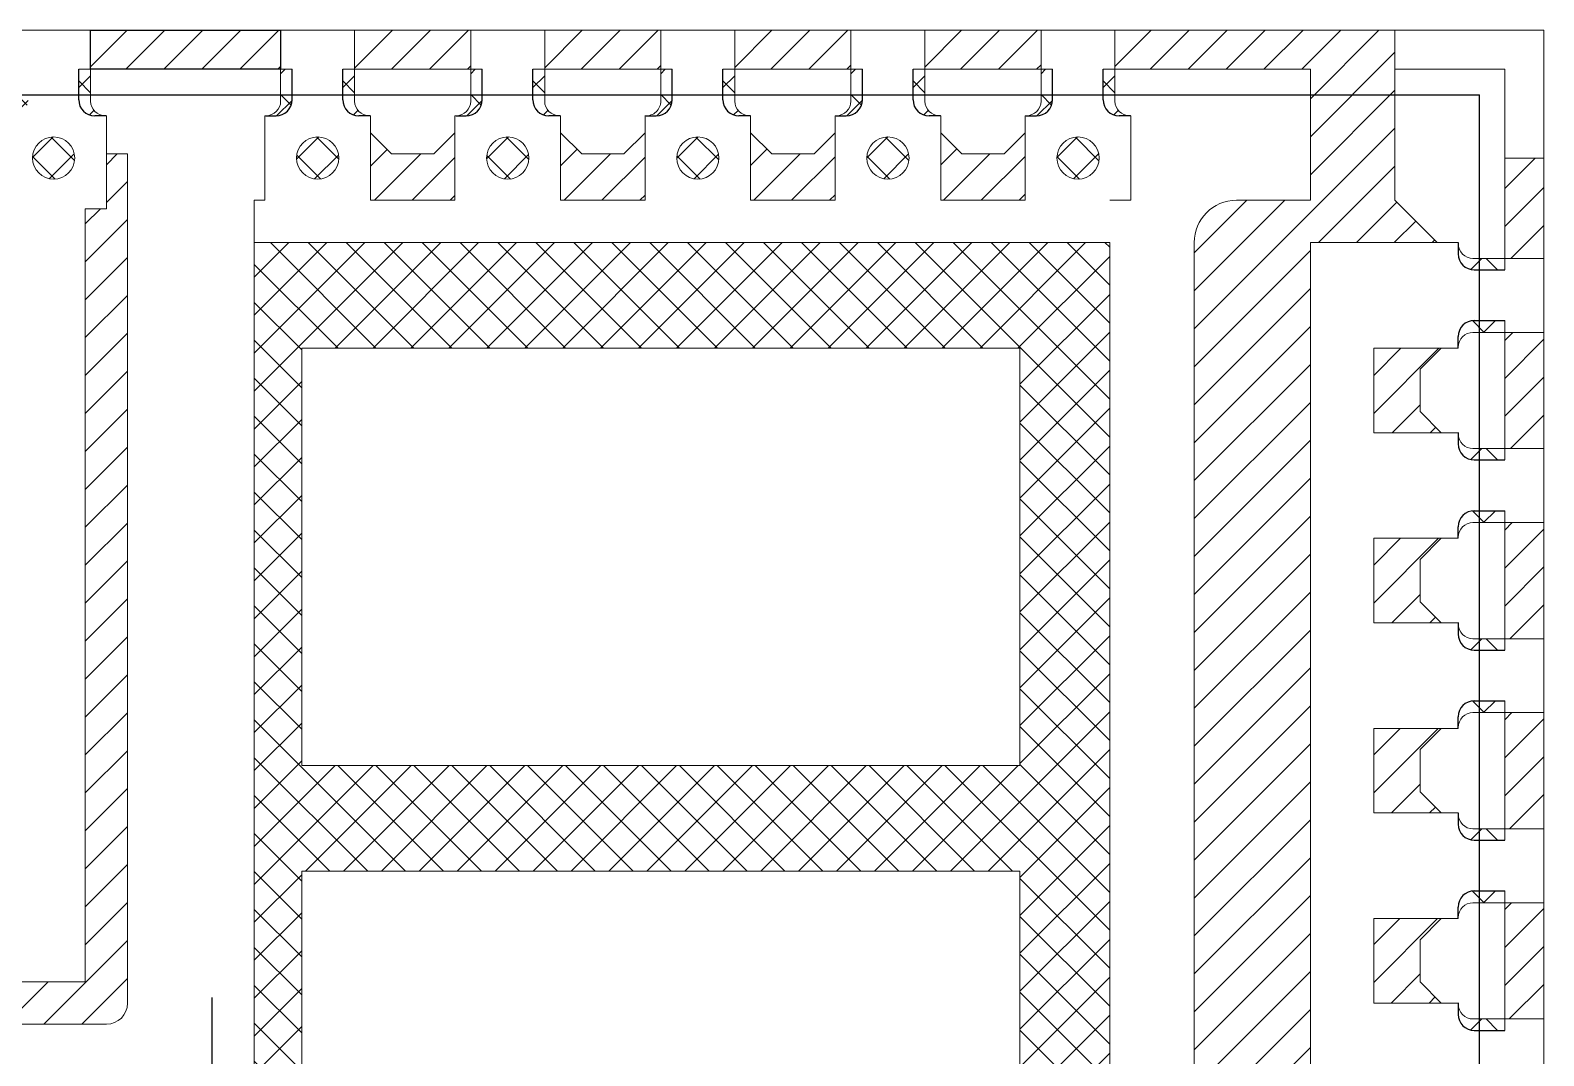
# Model space of a CAD drawing. Extents: x -4.2 to 13.4, y -4.2 to 26.3.
# Drawn here: x 11.567 to 13.359, y 15.366 to 16.58 of the extents above; entities that cross this region are included whole.
import ezdxf

# ---------------------------------------------------------------- set-up
doc = ezdxf.new("R2010")
doc.units = 0
doc.linetypes.add('CENTER', pattern=[50.8, 31.75, -6.35, 6.35, -6.35])
doc.linetypes.add('SLD-Solid', pattern=[0])
doc.layers.add('AM_4', color=3, linetype='Continuous', lineweight=25)
doc.layers.add('LDF', color=7, linetype='SLD-Solid')
doc.layers.add('LF-LINE', color=1, linetype='Continuous')
pattern_1 = [(45, (-7.489858, -1.777753), (-0.02245064, 0.02245064), []), (135, (-7.489858, -1.777753), (-0.02245064, -0.02245064), [])]

# ---------------------------------------------------------------- blocks, each defined once
blk = doc.blocks.new('A$C4FDA2A6F')
h = blk.add_hatch()
h.set_pattern_fill('ANSI31', color=256, scale=0.01)
h.set_pattern_definition([(45, (-2.857637, 0.01955), (-0.02245064, 0.02245064), [])])
h.paths.add_polyline_path([(-2.8455, 0.0685), (-2.8918, 0.0685), (-2.8918, -0.0353), (-2.8455, -0.0353)])
h.paths.add_polyline_path([(-2.8455, -0.1228), (-2.8918, -0.1228), (-2.8918, -0.2603), (-2.8455, -0.2603)])
h.paths.add_polyline_path([(-2.8455, -0.3478), (-2.8918, -0.3478), (-2.8918, -0.4853), (-2.8455, -0.4853)])
h.paths.add_polyline_path([(-2.8455, -0.5728), (-2.8918, -0.5728), (-2.8918, -0.7103), (-2.8455, -0.7103)])
h.paths.add_polyline_path([(-2.8455, -0.7978), (-2.8918, -0.7978), (-2.8918, -0.9353), (-2.8455, -0.9353)])
h.paths.add_polyline_path([(-2.8455, -1.0228), (-2.8918, -1.0228), (-2.8918, -1.1603), (-2.8455, -1.1603)])
h.paths.add_polyline_path([(-2.8455, -1.2478), (-2.8918, -1.2478), (-2.8918, -1.3853), (-2.8455, -1.3853)])
h.paths.add_polyline_path([(-2.8455, -1.4728), (-2.8918, -1.4728), (-2.8918, -1.6103), (-2.8455, -1.6103)])
h.paths.add_polyline_path([(-2.8455, -1.6978), (-2.8918, -1.6978), (-2.8918, -1.8353), (-2.8455, -1.8353)])
h.paths.add_polyline_path([(-2.8455, -1.9228), (-2.8918, -1.9228), (-2.8918, -2.0603), (-2.8455, -2.0603)])
h.paths.add_polyline_path([(-2.8455, -2.1478), (-2.8918, -2.1478), (-2.8918, -2.2815), (-2.8455, -2.2815)])
h.paths.add_polyline_path([(-2.4468, 0.2197), (-2.7405, 0.2197), (-2.7405, 0.1735), (-2.4468, 0.1735)])
h.paths.add_polyline_path([(-2.2218, 0.2197), (-2.3593, 0.2197), (-2.3593, 0.1735), (-2.2218, 0.1735)])
h.paths.add_polyline_path([(-1.9968, 0.2197), (-2.1343, 0.2197), (-2.1343, 0.1735), (-1.9968, 0.1735)])
h.paths.add_polyline_path([(-1.7718, 0.2197), (-1.9093, 0.2197), (-1.9093, 0.1735), (-1.7718, 0.1735)])
h.paths.add_polyline_path([(-1.5468, 0.2197), (-1.6843, 0.2197), (-1.6843, 0.1735), (-1.5468, 0.1735)])
h.paths.add_polyline_path([(-1.2343, 0.2197), (-1.4593, 0.2197), (-1.4593, 0.1735), (-1.2343, 0.1735)])
h.paths.add_polyline_path([(-1.0093, 0.2197), (-1.1468, 0.2197), (-1.1468, 0.1735), (-1.0093, 0.1735)])
h.paths.add_polyline_path([(-0.7843, 0.2197), (-0.9218, 0.2197), (-0.9218, 0.1735), (-0.7843, 0.1735)])
h.paths.add_polyline_path([(-0.5593, 0.2197), (-0.6968, 0.2197), (-0.6968, 0.1735), (-0.5593, 0.1735)])
h.paths.add_polyline_path([(-0.3343, 0.2197), (-0.4718, 0.2197), (-0.4718, 0.1735), (-0.3343, 0.1735)])
h.paths.add_polyline_path([(0.0845, 0.2197), (-0.2468, 0.2197), (-0.2468, 0.1735), (-0.0155, 0.1735), (-0.0155, 0.1435), (0.0845, 0.1435)])
h.paths.add_polyline_path([(-0.353, 0.0985), (-0.378, 0.0735), (-0.428, 0.0735), (-0.453, 0.0985), (-0.453, 0.0185), (-0.353, 0.0185)])
h.paths.add_polyline_path([(-0.578, 0.0985), (-0.603, 0.0735), (-0.653, 0.0735), (-0.678, 0.0985), (-0.678, 0.0185), (-0.578, 0.0185)])
h.paths.add_polyline_path([(-0.803, 0.0985), (-0.828, 0.0735), (-0.878, 0.0735), (-0.903, 0.0985), (-0.903, 0.0185), (-0.803, 0.0185)])
h.paths.add_polyline_path([(-1.028, 0.0985), (-1.053, 0.0735), (-1.103, 0.0735), (-1.128, 0.0985), (-1.128, 0.0185), (-1.028, 0.0185)])
h.paths.add_polyline_path([(-1.5655, 0.0985), (-1.5905, 0.0735), (-1.6405, 0.0735), (-1.6655, 0.0985), (-1.6655, 0.0185), (-1.5655, 0.0185)])
h.paths.add_polyline_path([(-1.7905, 0.0985), (-1.8155, 0.0735), (-1.8655, 0.0735), (-1.8905, 0.0985), (-1.8905, 0.0185), (-1.7905, 0.0185)])
h.paths.add_polyline_path([(-2.0155, 0.0985), (-2.0405, 0.0735), (-2.0905, 0.0735), (-2.1155, 0.0985), (-2.1155, 0.0185), (-2.0155, 0.0185)])
h.paths.add_polyline_path([(-2.2405, 0.0985), (-2.2655, 0.0735), (-2.3155, 0.0735), (-2.3405, 0.0985), (-2.3405, 0.0185), (-2.2405, 0.0185)])
edge = h.paths.add_edge_path()
edge.add_line((-1.4155, 0.0735), (-1.4405, 0.0735))
edge.add_line((-1.4405, 0.0735), (-1.4405, 0.0085))
edge.add_line((-1.4405, 0.0085), (-1.4655, 0.0085))
edge.add_line((-1.4655, 0.0085), (-1.4655, -0.9065))
edge.add_line((-1.4655, -0.9065), (-2.2655, -0.9065))
edge.add_line((-2.2655, -0.9065), (-2.2655, -0.919))
edge.add_arc((-2.228, -0.919), 0.0375, 180, 270)
edge.add_line((-2.228, -0.9565), (-1.4405, -0.9565))
edge.add_arc((-1.4405, -0.9315), 0.025, 270, 360)
edge.add_line((-1.4155, -0.9315), (-1.4155, 0.0735))
edge = h.paths.add_edge_path()
edge.add_line((-2.6155, -0.6665), (-2.7405, -0.6665))
edge.add_line((-2.7405, -0.6665), (-2.7655, -0.6915))
edge.add_line((-2.7655, -0.6915), (-2.6405, -0.6915))
edge.add_arc((-2.6405, -0.7165), 0.025, 0, 90, ccw=False)
edge.add_line((-2.6155, -0.7165), (-2.6155, -0.6665))
edge = h.paths.add_edge_path()
edge.add_line((-2.6155, -0.8915), (-2.7405, -0.8915))
edge.add_line((-2.7405, -0.8915), (-2.7655, -0.9165))
edge.add_line((-2.7655, -0.9165), (-2.6405, -0.9165))
edge.add_arc((-2.6405, -0.9415), 0.025, 0, 90, ccw=False)
edge.add_line((-2.6155, -0.9415), (-2.6155, -0.8915))
edge = h.paths.add_edge_path()
edge.add_line((-2.6155, -1.1165), (-2.7405, -1.1165))
edge.add_line((-2.7405, -1.1165), (-2.7655, -1.1415))
edge.add_line((-2.7655, -1.1415), (-2.6405, -1.1415))
edge.add_arc((-2.6405, -1.1665), 0.025, 0, 90, ccw=False)
edge.add_line((-2.6155, -1.1665), (-2.6155, -1.1165))
edge = h.paths.add_edge_path()
edge.add_line((-2.6155, -1.3415), (-2.7405, -1.3415))
edge.add_line((-2.7405, -1.3415), (-2.7655, -1.3665))
edge.add_line((-2.7655, -1.3665), (-2.6405, -1.3665))
edge.add_arc((-2.6405, -1.3915), 0.025, 0, 90, ccw=False)
edge.add_line((-2.6155, -1.3915), (-2.6155, -1.3415))
edge = h.paths.add_edge_path()
edge.add_line((-2.6155, -1.5665), (-2.7405, -1.5665))
edge.add_line((-2.7405, -1.5665), (-2.7655, -1.5915))
edge.add_line((-2.7655, -1.5915), (-2.6405, -1.5915))
edge.add_arc((-2.6405, -1.6165), 0.025, 0, 90, ccw=False)
edge.add_line((-2.6155, -1.6165), (-2.6155, -1.5665))
edge = h.paths.add_edge_path()
edge.add_line((-2.6155, -1.7915), (-2.7405, -1.7915))
edge.add_line((-2.7405, -1.7915), (-2.7655, -1.8165))
edge.add_line((-2.7655, -1.8165), (-2.6405, -1.8165))
edge.add_arc((-2.6405, -1.8415), 0.025, 0, 90, ccw=False)
edge.add_line((-2.6155, -1.8415), (-2.6155, -1.7915))
edge = h.paths.add_edge_path()
edge.add_line((-2.6155, -2.0165), (-2.7405, -2.0165))
edge.add_line((-2.7405, -2.0165), (-2.7655, -2.0415))
edge.add_line((-2.7655, -2.0415), (-2.6405, -2.0415))
edge.add_arc((-2.6405, -2.0665), 0.025, 0, 90, ccw=False)
edge.add_line((-2.6155, -2.0665), (-2.6155, -2.0165))
edge = h.paths.add_edge_path()
edge.add_arc((-2.6405, -2.1415), 0.025, -90, 0, ccw=False)
edge.add_line((-2.6405, -2.1665), (-2.7655, -2.1665))
edge.add_line((-2.7655, -2.1665), (-2.7405, -2.1915))
edge.add_line((-2.7405, -2.1915), (-2.6155, -2.1915))
edge.add_line((-2.6155, -2.1915), (-2.6155, -2.1415))
edge = h.paths.add_edge_path()
edge.add_arc((-2.4905, -2.1815), 0.025, 90, 180, ccw=False)
edge.add_line((-2.4905, -2.1565), (-2.5405, -2.1565))
edge.add_line((-2.5405, -2.1565), (-2.5405, -2.2815))
edge.add_line((-2.5405, -2.2815), (-2.5155, -2.3065))
edge.add_line((-2.5155, -2.3065), (-2.5155, -2.1815))
edge = h.paths.add_edge_path()
edge.add_line((-2.3655, -2.1565), (-2.4155, -2.1565))
edge.add_arc((-2.4155, -2.1815), 0.025, 0, 90, ccw=False)
edge.add_line((-2.3905, -2.1815), (-2.3905, -2.3065))
edge.add_line((-2.3905, -2.3065), (-2.3655, -2.2815))
edge.add_line((-2.3655, -2.2815), (-2.3655, -2.1565))
edge = h.paths.add_edge_path()
edge.add_arc((-2.0405, -2.1815), 0.025, 90, 180, ccw=False)
edge.add_line((-2.0405, -2.1565), (-2.0905, -2.1565))
edge.add_line((-2.0905, -2.1565), (-2.0905, -2.2815))
edge.add_line((-2.0905, -2.2815), (-2.0655, -2.3065))
edge.add_line((-2.0655, -2.3065), (-2.0655, -2.1815))
edge = h.paths.add_edge_path()
edge.add_line((-1.9155, -2.1565), (-1.9655, -2.1565))
edge.add_arc((-1.9655, -2.1815), 0.025, 0, 90, ccw=False)
edge.add_line((-1.9405, -2.1815), (-1.9405, -2.3065))
edge.add_line((-1.9405, -2.3065), (-1.9155, -2.2815))
edge.add_line((-1.9155, -2.2815), (-1.9155, -2.1565))
edge = h.paths.add_edge_path()
edge.add_line((-0.0155, -2.3565), (0.0845, -2.3565))
edge.add_line((0.0845, -2.3565), (0.0845, -2.2315))
edge.add_line((0.0845, -2.2315), (0.1345, -2.1815))
edge.add_line((0.1345, -2.1815), (-0.0155, -2.1815))
edge.add_line((-0.0155, -2.1815), (-0.0155, -0.0315))
edge.add_line((-0.0155, -0.0315), (0.1345, -0.0315))
edge.add_line((0.1345, -0.0315), (0.0845, 0.0185))
edge.add_line((0.0845, 0.0185), (0.0845, 0.1435))
edge.add_line((0.0845, 0.1435), (-0.0155, 0.1435))
edge.add_line((-0.0155, 0.1435), (-0.0155, 0.0185))
edge.add_line((-0.0155, 0.0185), (-0.103, 0.0185))
edge.add_arc((-0.103, -0.0315), 0.05, 90, 180)
edge.add_line((-0.153, -0.0315), (-0.153, -2.1815))
edge.add_arc((-0.103, -2.1815), 0.05, 180, 270)
edge.add_line((-0.103, -2.2315), (-0.0155, -2.2315))
edge.add_line((-0.0155, -2.2315), (-0.0155, -2.3565))
at = {"linetype": 'ByBlock', "ltscale": 10}
h = blk.add_hatch(dxfattribs=at)
h.set_pattern_fill('ANSI37', color=3, scale=0.01, style=0)
h.set_pattern_definition([(45, (-32.284734, -46.211243), (-0.02245064, 0.02245064), []), (135, (-32.284734, -46.211243), (-0.02245064, -0.02245064), [])])
h.paths.add_polyline_path([(-1.5333, 0.1735), (-1.5468, 0.1735), (-1.5468, 0.1435), (-1.5333, 0.1435)])
h.paths.add_polyline_path([(-1.5333, 0.1435), (-1.5468, 0.1435), (-1.5468, 0.136, -0.413571), (-1.5642, 0.1185), (-1.5523, 0.1185, 0.414214), (-1.5333, 0.1375)])
h.paths.add_polyline_path([(-1.4593, 0.1435), (-1.4733, 0.1435), (-1.4733, 0.1375, 0.414214), (-1.4543, 0.1185), (-1.4417, 0.1185, -0.414856), (-1.4593, 0.136)])
h.paths.add_polyline_path([(-1.4593, 0.1735), (-1.4733, 0.1735), (-1.4733, 0.1435), (-1.4593, 0.1435)])
h = blk.add_hatch(dxfattribs=at)
h.set_pattern_fill('ANSI37', color=3, scale=0.01, style=0)
h.set_pattern_definition([(45, (-31.972234, -46.211243), (-0.02245064, 0.02245064), []), (135, (-31.972234, -46.211243), (-0.02245064, -0.02245064), [])])
h.paths.add_polyline_path([(-1.2208, 0.1735), (-1.2343, 0.1735), (-1.2343, 0.1435), (-1.2208, 0.1435)])
h.paths.add_polyline_path([(-1.2208, 0.1435), (-1.2343, 0.1435), (-1.2343, 0.136, -0.413571), (-1.2517, 0.1185), (-1.2398, 0.1185, 0.414214), (-1.2208, 0.1375)])
h.paths.add_polyline_path([(-1.1468, 0.1435), (-1.1608, 0.1435), (-1.1608, 0.1375, 0.414214), (-1.1418, 0.1185), (-1.1292, 0.1185, -0.414856), (-1.1468, 0.136)])
h.paths.add_polyline_path([(-1.1468, 0.1735), (-1.1608, 0.1735), (-1.1608, 0.1435), (-1.1468, 0.1435)])
h = blk.add_hatch(dxfattribs=at)
h.set_pattern_fill('ANSI37', color=3, scale=0.01, style=0)
h.set_pattern_definition([(45, (-31.747234, -46.211243), (-0.02245064, 0.02245064), []), (135, (-31.747234, -46.211243), (-0.02245064, -0.02245064), [])])
h.paths.add_polyline_path([(-0.9958, 0.1735), (-1.0093, 0.1735), (-1.0093, 0.1435), (-0.9958, 0.1435)])
h.paths.add_polyline_path([(-0.9958, 0.1435), (-1.0093, 0.1435), (-1.0093, 0.136, -0.413571), (-1.0267, 0.1185), (-1.0148, 0.1185, 0.414214), (-0.9958, 0.1375)])
h.paths.add_polyline_path([(-0.9218, 0.1435), (-0.9358, 0.1435), (-0.9358, 0.1375, 0.414214), (-0.9168, 0.1185), (-0.9042, 0.1185, -0.414856), (-0.9218, 0.136)])
h.paths.add_polyline_path([(-0.9218, 0.1735), (-0.9358, 0.1735), (-0.9358, 0.1435), (-0.9218, 0.1435)])
h = blk.add_hatch(dxfattribs=at)
h.set_pattern_fill('ANSI37', color=3, scale=0.01, style=0)
h.set_pattern_definition([(45, (-31.522234, -46.211243), (-0.02245064, 0.02245064), []), (135, (-31.522234, -46.211243), (-0.02245064, -0.02245064), [])])
h.paths.add_polyline_path([(-0.7708, 0.1735), (-0.7843, 0.1735), (-0.7843, 0.1435), (-0.7708, 0.1435)])
h.paths.add_polyline_path([(-0.7708, 0.1435), (-0.7843, 0.1435), (-0.7843, 0.136, -0.413571), (-0.8017, 0.1185), (-0.7898, 0.1185, 0.414214), (-0.7708, 0.1375)])
h.paths.add_polyline_path([(-0.6968, 0.1435), (-0.7108, 0.1435), (-0.7108, 0.1375, 0.414214), (-0.6918, 0.1185), (-0.6792, 0.1185, -0.414856), (-0.6968, 0.136)])
h.paths.add_polyline_path([(-0.6968, 0.1735), (-0.7108, 0.1735), (-0.7108, 0.1435), (-0.6968, 0.1435)])
h = blk.add_hatch(dxfattribs=at)
h.set_pattern_fill('ANSI37', color=3, scale=0.01, style=0)
h.set_pattern_definition([(45, (-31.297234, -46.211243), (-0.02245064, 0.02245064), []), (135, (-31.297234, -46.211243), (-0.02245064, -0.02245064), [])])
h.paths.add_polyline_path([(-0.5458, 0.1735), (-0.5593, 0.1735), (-0.5593, 0.1435), (-0.5458, 0.1435)])
h.paths.add_polyline_path([(-0.5458, 0.1435), (-0.5593, 0.1435), (-0.5593, 0.136, -0.413571), (-0.5767, 0.1185), (-0.5648, 0.1185, 0.414214), (-0.5458, 0.1375)])
h.paths.add_polyline_path([(-0.4718, 0.1435), (-0.4858, 0.1435), (-0.4858, 0.1375, 0.414214), (-0.4668, 0.1185), (-0.4542, 0.1185, -0.414856), (-0.4718, 0.136)])
h.paths.add_polyline_path([(-0.4718, 0.1735), (-0.4858, 0.1735), (-0.4858, 0.1435), (-0.4718, 0.1435)])
h = blk.add_hatch(dxfattribs=at)
h.set_pattern_fill('ANSI37', color=3, scale=0.01, style=0)
h.set_pattern_definition([(45, (-31.072234, -46.211243), (-0.02245064, 0.02245064), []), (135, (-31.072234, -46.211243), (-0.02245064, -0.02245064), [])])
h.paths.add_polyline_path([(-0.3208, 0.1735), (-0.3343, 0.1735), (-0.3343, 0.1435), (-0.3208, 0.1435)])
h.paths.add_polyline_path([(-0.3208, 0.1435), (-0.3343, 0.1435), (-0.3343, 0.136, -0.413571), (-0.3517, 0.1185), (-0.3398, 0.1185, 0.414214), (-0.3208, 0.1375)])
h.paths.add_polyline_path([(-0.2468, 0.1435), (-0.2608, 0.1435), (-0.2608, 0.1375, 0.414214), (-0.2418, 0.1185), (-0.2292, 0.1185, -0.414856), (-0.2468, 0.136)])
h.paths.add_polyline_path([(-0.2468, 0.1735), (-0.2608, 0.1735), (-0.2608, 0.1435), (-0.2468, 0.1435)])
h = blk.add_hatch(dxfattribs=at)
h.set_pattern_fill('ANSI37', color=3, scale=0.01, style=0)
h.set_pattern_definition(pattern_1)
h.paths.add_polyline_path([(-2.3405, -0.9065), (-2.2655, -0.9065), (-2.2655, -0.244, 0.414214), (-2.303, -0.2065, 0.414214), (-2.3405, -0.244)])
h.paths.add_polyline_path([(-2.378, 0.0685, 1), (-2.428, 0.0685, 1)])
h.paths.add_polyline_path([(-2.203, 0.0685, 1), (-2.153, 0.0685, 1)])
h.paths.add_polyline_path([(-1.978, 0.0685, 1), (-1.928, 0.0685, 1)])
h.paths.add_polyline_path([(-1.753, 0.0685, 1), (-1.703, 0.0685, 1)])
h.paths.add_polyline_path([(-1.528, 0.0685, 1), (-1.478, 0.0685, 1)])
h.paths.add_polyline_path([(-1.2155, 0.0685, 1), (-1.1655, 0.0685, 1)])
h.paths.add_polyline_path([(-0.9905, 0.0685, 1), (-0.9405, 0.0685, 1)])
h.paths.add_polyline_path([(-0.7155, 0.0685, 1), (-0.7655, 0.0685, 1)])
h.paths.add_polyline_path([(-0.4905, 0.0685, 1), (-0.5405, 0.0685, 1)])
h.paths.add_polyline_path([(-0.3155, 0.0685, 1), (-0.2655, 0.0685, 1)])
h.paths.add_polyline_path([(-0.8155, -2.2865, 1), (-0.7655, -2.2865, 1)])
h.paths.add_polyline_path([(-0.5405, -2.2865, 1), (-0.5905, -2.2865, 1)])
h.paths.add_polyline_path([(-0.3655, -2.2865, 1), (-0.3155, -2.2865, 1)])
h = blk.add_hatch()
h.set_pattern_fill('ANSI31', color=256, scale=0.01)
h.set_pattern_definition([(45, (0.236616, -2.20652), (-0.02245064, 0.02245064), [])])
h.paths.add_polyline_path([(0.2607, -2.1628), (0.2145, -2.1628), (0.2145, -2.2815), (0.2607, -2.2815)])
h.paths.add_polyline_path([(0.2607, -1.9378), (0.2145, -1.9378), (0.2145, -2.0753), (0.2607, -2.0753)])
h.paths.add_polyline_path([(0.2607, -1.7128), (0.2145, -1.7128), (0.2145, -1.8503), (0.2607, -1.8503)])
h.paths.add_polyline_path([(0.2607, -1.4878), (0.2145, -1.4878), (0.2145, -1.6253), (0.2607, -1.6253)])
h.paths.add_polyline_path([(0.2607, -1.2628), (0.2145, -1.2628), (0.2145, -1.4003), (0.2607, -1.4003)])
h.paths.add_polyline_path([(0.2607, -1.0378), (0.2145, -1.0378), (0.2145, -1.1753), (0.2607, -1.1753)])
h.paths.add_polyline_path([(0.2607, -0.8128), (0.2145, -0.8128), (0.2145, -0.9503), (0.2607, -0.9503)])
h.paths.add_polyline_path([(0.2607, -0.5878), (0.2145, -0.5878), (0.2145, -0.7253), (0.2607, -0.7253)])
h.paths.add_polyline_path([(0.2607, -0.3628), (0.2145, -0.3628), (0.2145, -0.5003), (0.2607, -0.5003)])
h.paths.add_polyline_path([(0.2607, -0.1378), (0.2145, -0.1378), (0.2145, -0.2753), (0.2607, -0.2753)])
h.paths.add_polyline_path([(0.2607, 0.0685), (0.2145, 0.0685), (0.2145, -0.0503), (0.2607, -0.0503)])
h = blk.add_hatch(dxfattribs=at)
h.set_pattern_fill('ANSI37', color=3, scale=0.01, style=0)
h.set_pattern_definition(pattern_1)
h.paths.add_polyline_path([(-0.8905, -2.1815), (-0.253, -2.1815), (-0.253, -0.0315), (-1.2655, -0.0315), (-1.2655, -1.1065), (-1.2155, -1.1065), (-1.2155, -1.3565), (-1.2655, -1.3565), (-1.2655, -1.5503), (-0.8905, -1.5503)])
h.paths.add_polyline_path([(-0.8593, -2.0065), (-0.3593, -2.0065), (-0.3593, -1.625), (-0.8593, -1.625)], flags=16)
h.paths.add_polyline_path([(-1.1593, -1.5003), (-0.3593, -1.5003), (-0.3593, -0.7753), (-1.2093, -0.7753), (-1.2093, -1.0565), (-1.1593, -1.0565)], flags=16)
h.paths.add_polyline_path([(-1.2093, -0.6503), (-0.3593, -0.6503), (-0.3593, -0.1565), (-1.2093, -0.1565)], flags=16)
h = blk.add_hatch(dxfattribs=at)
h.set_pattern_fill('ANSI37', color=3, scale=0.01, style=0)
h.set_pattern_definition([(45, (0.199078, -0.054434), (-0.022451, 0.022451), []), (135, (0.199078, -0.054434), (-0.022451, -0.022451), [])])
h.paths.add_polyline_path([(0.2145, -0.0503), (0.1845, -0.0503), (0.1845, -0.0638), (0.2145, -0.0638)])
h.paths.add_polyline_path([(0.1845, -0.0503), (0.177, -0.0503, -0.413571), (0.1595, -0.0328), (0.1595, -0.0448, 0.414214), (0.1785, -0.0638), (0.1845, -0.0638)])
h.paths.add_polyline_path([(0.2145, -0.1238), (0.1845, -0.1238), (0.1845, -0.1378), (0.2145, -0.1378)])
h.paths.add_polyline_path([(0.1845, -0.1238), (0.1785, -0.1238, 0.414214), (0.1595, -0.1428), (0.1595, -0.1553, -0.414856), (0.177, -0.1378), (0.1845, -0.1378)])
h = blk.add_hatch()
h.set_pattern_fill('ANSI31', color=256, scale=0.01)
h.set_pattern_definition([(45, (596.809625, 1040.035496), (-0.0224506403, 0.0224506403), [])])
h.paths.add_polyline_path([(-1.4155, -2.1565), (-1.4155, -2.2815), (-1.3905, -2.3065), (-1.3905, -2.1815, -0.414214), (-1.3655, -2.1565)])
h.paths.add_polyline_path([(0.0595, -1.9565), (0.0595, -2.0565), (0.1395, -2.0565), (0.1145, -2.0315), (0.1145, -1.9815), (0.1395, -1.9565)])
h.paths.add_polyline_path([(0.0595, -1.7315), (0.0595, -1.8315), (0.1395, -1.8315), (0.1145, -1.8065), (0.1145, -1.7565), (0.1395, -1.7315)])
h.paths.add_polyline_path([(0.0595, -1.5065), (0.0595, -1.6065), (0.1395, -1.6065), (0.1145, -1.5815), (0.1145, -1.5315), (0.1395, -1.5065)])
h.paths.add_polyline_path([(0.0595, -1.2815), (0.0595, -1.3815), (0.1395, -1.3815), (0.1145, -1.3565), (0.1145, -1.3065), (0.1395, -1.2815)])
h.paths.add_polyline_path([(0.0595, -1.0565), (0.0595, -1.1565), (0.1395, -1.1565), (0.1145, -1.1315), (0.1145, -1.0815), (0.1395, -1.0565)])
h.paths.add_polyline_path([(0.0595, -0.8315), (0.0595, -0.9315), (0.1395, -0.9315), (0.1145, -0.9065), (0.1145, -0.8565), (0.1395, -0.8315)])
h.paths.add_polyline_path([(0.0595, -0.6065), (0.0595, -0.7065), (0.1395, -0.7065), (0.1145, -0.6815), (0.1145, -0.6315), (0.1395, -0.6065)])
h.paths.add_polyline_path([(0.0595, -0.3815), (0.0595, -0.4815), (0.1395, -0.4815), (0.1145, -0.4565), (0.1145, -0.4065), (0.1395, -0.3815)])
h.paths.add_polyline_path([(0.0595, -0.1565), (0.0595, -0.2565), (0.1395, -0.2565), (0.1145, -0.2315), (0.1145, -0.1815), (0.1395, -0.1565)])
h.paths.add_polyline_path([(-0.728, -2.2315), (-0.728, -2.3115), (-0.703, -2.2865), (-0.653, -2.2865), (-0.628, -2.3115), (-0.628, -2.2315)])
h.paths.add_polyline_path([(-0.503, -2.2315), (-0.503, -2.3115), (-0.478, -2.2865), (-0.428, -2.2865), (-0.403, -2.3115), (-0.403, -2.2315)])
h = blk.add_hatch(dxfattribs=at)
h.set_pattern_fill('ANSI37', color=3, scale=0.01, style=0)
h.set_pattern_definition([(45, (0.199078, -0.279434), (-0.022451, 0.022451), []), (135, (0.199078, -0.279434), (-0.022451, -0.022451), [])])
h.paths.add_polyline_path([(0.2145, -0.2753), (0.1845, -0.2753), (0.1845, -0.2888), (0.2145, -0.2888)])
h.paths.add_polyline_path([(0.1845, -0.2753), (0.177, -0.2753, -0.413571), (0.1595, -0.2578), (0.1595, -0.2698, 0.414214), (0.1785, -0.2888), (0.1845, -0.2888)])
h.paths.add_polyline_path([(0.2145, -0.3488), (0.1845, -0.3488), (0.1845, -0.3628), (0.2145, -0.3628)])
h.paths.add_polyline_path([(0.1845, -0.3488), (0.1785, -0.3488, 0.414214), (0.1595, -0.3678), (0.1595, -0.3803, -0.414856), (0.177, -0.3628), (0.1845, -0.3628)])
h = blk.add_hatch(dxfattribs=at)
h.set_pattern_fill('ANSI37', color=3, scale=0.01, style=0)
h.set_pattern_definition([(45, (0.199078, -0.504434), (-0.022451, 0.022451), []), (135, (0.199078, -0.504434), (-0.022451, -0.022451), [])])
h.paths.add_polyline_path([(0.2145, -0.5003), (0.1845, -0.5003), (0.1845, -0.5138), (0.2145, -0.5138)])
h.paths.add_polyline_path([(0.1845, -0.5003), (0.177, -0.5003, -0.413571), (0.1595, -0.4828), (0.1595, -0.4948, 0.414214), (0.1785, -0.5138), (0.1845, -0.5138)])
h.paths.add_polyline_path([(0.2145, -0.5738), (0.1845, -0.5738), (0.1845, -0.5878), (0.2145, -0.5878)])
h.paths.add_polyline_path([(0.1845, -0.5738), (0.1785, -0.5738, 0.414214), (0.1595, -0.5928), (0.1595, -0.6053, -0.414856), (0.177, -0.5878), (0.1845, -0.5878)])
h = blk.add_hatch(dxfattribs=at)
h.set_pattern_fill('ANSI37', color=3, scale=0.01, style=0)
h.set_pattern_definition([(45, (0.199078, -0.729434), (-0.022451, 0.022451), []), (135, (0.199078, -0.729434), (-0.022451, -0.022451), [])])
h.paths.add_polyline_path([(0.2145, -0.7253), (0.1845, -0.7253), (0.1845, -0.7388), (0.2145, -0.7388)])
h.paths.add_polyline_path([(0.1845, -0.7253), (0.177, -0.7253, -0.413571), (0.1595, -0.7078), (0.1595, -0.7198, 0.414214), (0.1785, -0.7388), (0.1845, -0.7388)])
h.paths.add_polyline_path([(0.2145, -0.7988), (0.1845, -0.7988), (0.1845, -0.8128), (0.2145, -0.8128)])
h.paths.add_polyline_path([(0.1845, -0.7988), (0.1785, -0.7988, 0.414214), (0.1595, -0.8178), (0.1595, -0.8303, -0.414856), (0.177, -0.8128), (0.1845, -0.8128)])
h = blk.add_hatch(dxfattribs=at)
h.set_pattern_fill('ANSI37', color=3, scale=0.01, style=0)
h.set_pattern_definition([(45, (0.199078, -0.954434), (-0.022451, 0.022451), []), (135, (0.199078, -0.954434), (-0.022451, -0.022451), [])])
h.paths.add_polyline_path([(0.2145, -0.9503), (0.1845, -0.9503), (0.1845, -0.9638), (0.2145, -0.9638)])
h.paths.add_polyline_path([(0.1845, -0.9503), (0.177, -0.9503, -0.413571), (0.1595, -0.9328), (0.1595, -0.9448, 0.414214), (0.1785, -0.9638), (0.1845, -0.9638)])
h.paths.add_polyline_path([(0.2145, -1.0238), (0.1845, -1.0238), (0.1845, -1.0378), (0.2145, -1.0378)])
h.paths.add_polyline_path([(0.1845, -1.0238), (0.1785, -1.0238, 0.414214), (0.1595, -1.0428), (0.1595, -1.0553, -0.414856), (0.177, -1.0378), (0.1845, -1.0378)])
at = {"color": 6, "linetype": 'SLD-Solid'}
for p in [(-2.8155, 0.1435), (-2.8155, 0.1435), (0.1845, -2.3565)]:
    blk.add_line(p, (0.1845, 0.1435), dxfattribs=at)
at = {"color": 1, "linetype": 'CENTER'}
blk.add_line((-1.3155, -1.2783), (-1.3155, -0.9249), dxfattribs=at)
blk.add_lwpolyline([(-1.4593, 0.1735), (-1.4593, 0.2197), (-1.2343, 0.2197), (-1.2343, 0.1735)], close=True)
at = {"layer": 'AM_4', "color": 1, "linetype": 'ByBlock'}
for p, q in [((-1.4733, 0.1375), (-1.4733, 0.1735)), ((-1.1608, 0.1375), (-1.1608, 0.1735)), ((-0.9358, 0.1375), (-0.9358, 0.1735)), ((-0.7108, 0.1375), (-0.7108, 0.1735)), ((-0.4858, 0.1375), (-0.4858, 0.1735)), ((-0.2608, 0.1375), (-0.2608, 0.1735))]:
    blk.add_line(p, q, dxfattribs=at)
at = {"layer": 'LDF', "linetype": 'SLD-Solid', "lineweight": 15}
for p, q in [((-2.8918, 0.2197), (0.2607, 0.2197)), ((-1.1468, 0.1435), (-1.1468, 0.2197)), ((-1.1468, 0.1735), (-1.1468, 0.2197)), ((-1.1468, 0.2197), (-1.0093, 0.2197)), ((-1.0093, 0.2197), (-1.0093, 0.1735)), ((-1.0093, 0.2197), (-1.0093, 0.136)), ((-0.9218, 0.1435), (-0.9218, 0.2197)), ((-0.9218, 0.1735), (-0.9218, 0.2197)), ((-0.9218, 0.2197), (-0.7843, 0.2197)), ((-0.7843, 0.2197), (-0.7843, 0.1735)), ((-0.7843, 0.2197), (-0.7843, 0.1435)), ((-0.6968, 0.1435), (-0.6968, 0.2197)), ((-0.6968, 0.1735), (-0.6968, 0.2197)), ((-0.6968, 0.2197), (-0.5593, 0.2197)), ((-0.5593, 0.2197), (-0.5593, 0.1735)), ((-0.5593, 0.2197), (-0.5593, 0.1435)), ((-0.4718, 0.1435), (-0.4718, 0.2197)), ((-0.4718, 0.1735), (-0.4718, 0.2197)), ((-0.4718, 0.2197), (-0.3343, 0.2197)), ((-0.3343, 0.2197), (-0.3343, 0.1735)), ((-0.3343, 0.2197), (-0.3343, 0.1435)), ((-0.2468, 0.1435), (-0.2468, 0.2197)), ((-0.2468, 0.1735), (-0.2468, 0.2197)), ((-0.2468, 0.2197), (0.0845, 0.2197)), ((0.0845, 0.2197), (0.0845, 0.1435)), ((0.2607, 0.2197), (0.2607, -2.4328)), ((-1.4733, 0.1735), (-1.2208, 0.1735)), ((-1.4593, 0.1435), (-1.4593, 0.1735)), ((-1.2343, 0.1735), (-1.2343, 0.1435)), ((-0.9958, 0.1735), (-1.1608, 0.1735)), ((-1.1468, 0.1435), (-1.1468, 0.1735)), ((-1.0093, 0.1735), (-1.0093, 0.1435)), ((-0.7708, 0.1735), (-0.9358, 0.1735)), ((-0.9218, 0.1435), (-0.9218, 0.1735)), ((-0.7843, 0.1735), (-0.7843, 0.1435)), ((-0.5458, 0.1735), (-0.7108, 0.1735)), ((-0.6968, 0.1435), (-0.6968, 0.1735)), ((-0.5593, 0.1735), (-0.5593, 0.1435)), ((-0.3208, 0.1735), (-0.4858, 0.1735)), ((-0.4718, 0.1435), (-0.4718, 0.1735)), ((-0.3343, 0.1735), (-0.3343, 0.1435)), ((-0.0155, 0.1735), (-0.2608, 0.1735)), ((-0.2468, 0.1435), (-0.2468, 0.1735)), ((-0.0155, 0.1435), (-0.0155, 0.1735)), ((0.1095, 0.1735), (0.0845, 0.1735)), ((0.0845, 0.1735), (0.2145, 0.1735)), ((0.1095, 0.1735), (0.2145, 0.1735)), ((0.2145, 0.1735), (0.2145, 0.0685)), ((0.2145, 0.1735), (0.2145, -0.0638)), ((-1.5468, 0.1435), (-1.4593, 0.1435)), ((-1.4593, 0.136), (-1.4593, 0.1435)), ((-1.2343, 0.1435), (-1.1468, 0.1435)), ((-1.2343, 0.1435), (-1.2343, 0.136)), ((-1.1468, 0.136), (-1.1468, 0.1435)), ((-1.0093, 0.1435), (-0.9218, 0.1435)), ((-1.0093, 0.1435), (-1.0093, 0.136)), ((-0.9218, 0.136), (-0.9218, 0.1435)), ((-0.7843, 0.1435), (-0.6968, 0.1435)), ((-0.7843, 0.1435), (-0.7843, 0.136)), ((-0.6968, 0.136), (-0.6968, 0.1435)), ((-0.5593, 0.1435), (-0.4718, 0.1435)), ((-0.5593, 0.1435), (-0.5593, 0.136)), ((-0.4718, 0.136), (-0.4718, 0.1435)), ((-0.3343, 0.1435), (-0.2468, 0.1435)), ((-0.3343, 0.1435), (-0.3343, 0.136)), ((-0.2468, 0.136), (-0.2468, 0.1435)), ((-0.0155, 0.1435), (0.0845, 0.1435)), ((-0.0155, 0.0185), (-0.0155, 0.1435)), ((0.0845, 0.1435), (0.0845, 0.0185)), ((-1.4418, 0.1185), (-1.4405, 0.1185)), ((-1.4405, 0.0735), (-1.4405, 0.1185)), ((-1.4405, 0.0085), (-1.4405, 0.1185)), ((-1.253, 0.1185), (-1.2518, 0.1185)), ((-1.253, 0.0185), (-1.253, 0.1185)), ((-1.1293, 0.1185), (-1.128, 0.1185)), ((-1.128, 0.0185), (-1.128, 0.1185)), ((-1.128, 0.0985), (-1.128, 0.1185)), ((-1.028, 0.0185), (-1.028, 0.1185)), ((-1.028, 0.1185), (-1.0268, 0.1185)), ((-1.028, 0.0985), (-1.028, 0.1185)), ((-0.9043, 0.1185), (-0.903, 0.1185)), ((-0.903, 0.0185), (-0.903, 0.1185)), ((-0.903, 0.0985), (-0.903, 0.1185)), ((-0.803, 0.0185), (-0.803, 0.1185)), ((-0.803, 0.0985), (-0.803, 0.1185)), ((-0.6793, 0.1185), (-0.678, 0.1185)), ((-0.678, 0.0185), (-0.678, 0.1185)), ((-0.678, 0.0985), (-0.678, 0.1185)), ((-0.578, 0.0185), (-0.578, 0.1185)), ((-0.578, 0.1185), (-0.5768, 0.1185)), ((-0.578, 0.0985), (-0.578, 0.1185)), ((-0.4543, 0.1185), (-0.453, 0.1185)), ((-0.453, 0.0185), (-0.453, 0.1185)), ((-0.453, 0.0985), (-0.453, 0.1185)), ((-0.353, 0.0185), (-0.353, 0.1185)), ((-0.353, 0.1185), (-0.3518, 0.1185)), ((-0.353, 0.0985), (-0.353, 0.1185)), ((-0.2293, 0.1185), (-0.228, 0.1185)), ((-0.228, 0.0185), (-0.228, 0.1185)), ((-1.128, 0.0985), (-1.128, 0.0185)), ((-1.103, 0.0735), (-1.128, 0.0985)), ((-1.028, 0.0985), (-1.053, 0.0735)), ((-1.028, 0.0185), (-1.028, 0.0985)), ((-0.903, 0.0185), (-0.903, 0.0985)), ((-0.878, 0.0735), (-0.903, 0.0985)), ((-0.803, 0.0985), (-0.828, 0.0735)), ((-0.803, 0.0185), (-0.803, 0.0985)), ((-0.678, 0.0185), (-0.678, 0.0985)), ((-0.653, 0.0735), (-0.678, 0.0985)), ((-0.578, 0.0985), (-0.603, 0.0735)), ((-0.578, 0.0185), (-0.578, 0.0985)), ((-0.453, 0.0185), (-0.453, 0.0985)), ((-0.428, 0.0735), (-0.453, 0.0985)), ((-0.353, 0.0985), (-0.378, 0.0735)), ((-0.353, 0.0985), (-0.353, 0.0185)), ((-1.4405, 0.0735), (-1.4405, 0.0085)), ((-1.4405, 0.0735), (-1.4155, 0.0735)), ((-1.4155, -0.9315), (-1.4155, 0.0735)), ((-1.103, 0.0735), (-1.053, 0.0735)), ((-0.878, 0.0735), (-0.828, 0.0735)), ((-0.653, 0.0735), (-0.603, 0.0735)), ((-0.428, 0.0735), (-0.378, 0.0735)), ((0.2145, 0.0685), (0.2607, 0.0685)), ((0.2145, -0.0638), (0.2145, 0.0685)), ((0.2607, 0.0685), (0.2607, -0.0503)), ((-1.2655, 0.0185), (-1.253, 0.0185)), ((-1.2655, -0.0315), (-1.2655, 0.0185)), ((-1.128, 0.0185), (-1.028, 0.0185)), ((-0.903, 0.0185), (-0.803, 0.0185)), ((-0.578, 0.0185), (-0.678, 0.0185)), ((-0.453, 0.0185), (-0.353, 0.0185)), ((-0.228, 0.0185), (-0.253, 0.0185)), ((-0.103, 0.0185), (-0.0155, 0.0185)), ((0.0845, 0.0185), (0.1345, -0.0315)), ((-1.4655, 0.0085), (-1.4655, -0.9065)), ((-1.4405, 0.0085), (-1.4655, 0.0085)), ((-1.2655, -0.0315), (-1.2655, -1.1065)), ((-0.253, -0.0315), (-1.2655, -0.0315)), ((-0.253, -2.1815), (-0.253, -0.0315)), ((-0.153, -2.1815), (-0.153, -0.0315)), ((-0.0155, -2.1815), (-0.0155, -0.0315)), ((-0.0155, -0.0315), (0.1595, -0.0315)), ((0.1345, -0.0315), (-0.0155, -0.0315)), ((0.1345, -0.0315), (0.1595, -0.0315)), ((0.1595, -0.0328), (0.1595, -0.0315)), ((0.177, -0.0503), (0.1845, -0.0503)), ((0.2145, -0.0503), (0.1845, -0.0503)), ((0.2607, -0.0503), (0.1845, -0.0503)), ((0.2607, -0.0503), (0.2145, -0.0503)), ((0.2145, -0.1378), (0.2145, -0.1238)), ((0.2145, -0.1238), (0.2145, -0.1378)), ((0.1845, -0.1378), (0.177, -0.1378)), ((0.1845, -0.1378), (0.2145, -0.1378)), ((0.1845, -0.1378), (0.2607, -0.1378)), ((0.2145, -0.2888), (0.2145, -0.1378)), ((0.2145, -0.1378), (0.2607, -0.1378)), ((0.2607, -0.1378), (0.2607, -0.2753)), ((-1.2093, -0.1565), (-1.2093, -0.6503)), ((-0.3593, -0.1565), (-1.2093, -0.1565)), ((-0.3593, -0.1565), (-1.2093, -0.1565)), ((-0.3593, -0.6503), (-0.3593, -0.1565)), ((0.0595, -0.1565), (0.0595, -0.2565)), ((0.1395, -0.1565), (0.0595, -0.1565)), ((0.0595, -0.1565), (0.1595, -0.1565)), ((0.1145, -0.1815), (0.1395, -0.1565)), ((0.1395, -0.1565), (0.1595, -0.1565)), ((0.1595, -0.1565), (0.1595, -0.1553)), ((0.1145, -0.2315), (0.1145, -0.1815)), ((0.1395, -0.2565), (0.1145, -0.2315)), ((0.0595, -0.2565), (0.1395, -0.2565)), ((0.0595, -0.2565), (0.1595, -0.2565)), ((0.1395, -0.2565), (0.1595, -0.2565)), ((0.1595, -0.2578), (0.1595, -0.2565)), ((0.177, -0.2753), (0.1845, -0.2753)), ((0.2145, -0.2753), (0.1845, -0.2753)), ((0.2607, -0.2753), (0.1845, -0.2753)), ((0.2607, -0.2753), (0.2145, -0.2753)), ((0.2145, -0.5138), (0.2145, -0.3488)), ((0.1845, -0.3628), (0.177, -0.3628)), ((0.1845, -0.3628), (0.2145, -0.3628)), ((0.1845, -0.3628), (0.2607, -0.3628)), ((0.2145, -0.3628), (0.2607, -0.3628)), ((0.2607, -0.3628), (0.2607, -0.5003)), ((0.0595, -0.4815), (0.0595, -0.3815)), ((0.0595, -0.3815), (0.1395, -0.3815)), ((0.0595, -0.3815), (0.1595, -0.3815)), ((0.1145, -0.4065), (0.1395, -0.3815)), ((0.1395, -0.3815), (0.1595, -0.3815)), ((0.1595, -0.3815), (0.1595, -0.3803)), ((0.1145, -0.4565), (0.1145, -0.4065)), ((0.1395, -0.4815), (0.1145, -0.4565)), ((0.1395, -0.4815), (0.0595, -0.4815)), ((0.0595, -0.4815), (0.1595, -0.4815)), ((0.1395, -0.4815), (0.1595, -0.4815)), ((0.1595, -0.4828), (0.1595, -0.4815)), ((0.177, -0.5003), (0.1845, -0.5003)), ((0.2145, -0.5003), (0.1845, -0.5003)), ((0.2607, -0.5003), (0.1845, -0.5003)), ((0.2607, -0.5003), (0.2145, -0.5003)), ((0.1845, -0.5878), (0.177, -0.5878)), ((0.1845, -0.5878), (0.2145, -0.5878)), ((0.1845, -0.5878), (0.2607, -0.5878)), ((0.2145, -0.7388), (0.2145, -0.5738)), ((0.2145, -0.5878), (0.2607, -0.5878)), ((0.2607, -0.5878), (0.2607, -0.7253)), ((0.0595, -0.7065), (0.0595, -0.6065)), ((0.0595, -0.6065), (0.1395, -0.6065)), ((0.0595, -0.6065), (0.1595, -0.6065)), ((0.1145, -0.6315), (0.1395, -0.6065)), ((0.1395, -0.6065), (0.1595, -0.6065)), ((0.1595, -0.6065), (0.1595, -0.6053)), ((0.1145, -0.6815), (0.1145, -0.6315)), ((-1.2093, -0.6503), (-0.3593, -0.6503)), ((-1.2093, -0.6503), (-0.3593, -0.6503)), ((0.1395, -0.7065), (0.1145, -0.6815)), ((0.1395, -0.7065), (0.0595, -0.7065)), ((0.0595, -0.7065), (0.1595, -0.7065)), ((0.1395, -0.7065), (0.1595, -0.7065)), ((0.1595, -0.7078), (0.1595, -0.7065)), ((0.177, -0.7253), (0.1845, -0.7253)), ((0.2145, -0.7253), (0.1845, -0.7253)), ((0.2607, -0.7253), (0.1845, -0.7253)), ((0.2607, -0.7253), (0.2145, -0.7253)), ((-0.3593, -0.7753), (-1.2093, -0.7753)), ((-1.2093, -0.7753), (-1.2093, -1.0565)), ((-0.3593, -0.7753), (-1.2093, -0.7753)), ((-1.2093, -0.7815), (-1.2093, -1.0565)), ((-0.3593, -1.5003), (-0.3593, -0.7753)), ((0.2145, -0.9638), (0.2145, -0.7988)), ((0.1845, -0.8128), (0.177, -0.8128)), ((0.1845, -0.8128), (0.2145, -0.8128)), ((0.1845, -0.8128), (0.2607, -0.8128)), ((0.2145, -0.8128), (0.2607, -0.8128)), ((0.2607, -0.8128), (0.2607, -0.9503)), ((0.0595, -0.9315), (0.0595, -0.8315)), ((0.0595, -0.8315), (0.1395, -0.8315)), ((0.0595, -0.8315), (0.1595, -0.8315)), ((0.1145, -0.8565), (0.1395, -0.8315)), ((0.1395, -0.8315), (0.1595, -0.8315)), ((0.1595, -0.8315), (0.1595, -0.8303)), ((0.1145, -0.9065), (0.1145, -0.8565)), ((-2.4405, -0.9065), (-1.4655, -0.9065)), ((-1.4655, -0.9065), (-2.2655, -0.9065)), ((0.1395, -0.9315), (0.1145, -0.9065)), ((0.1395, -0.9315), (0.0595, -0.9315)), ((0.0595, -0.9315), (0.1595, -0.9315)), ((0.1395, -0.9315), (0.1595, -0.9315)), ((0.1595, -0.9328), (0.1595, -0.9315)), ((-2.228, -0.9565), (-1.4405, -0.9565)), ((0.177, -0.9503), (0.1845, -0.9503)), ((0.2145, -0.9503), (0.1845, -0.9503)), ((0.2607, -0.9503), (0.1845, -0.9503)), ((0.2607, -0.9503), (0.2145, -0.9503))]:
    blk.add_line(p, q, dxfattribs=at)
at = {"layer": 'LDF', "linetype": 'SLD-Solid', "lineweight": 15, "const_width": 0.00005}
blk.add_lwpolyline([(-0.253, 0.0185), (-0.253, -0.0315)], dxfattribs=at)
at = {"layer": 'LDF', "linetype": 'SLD-Solid', "lineweight": 15}
for centre in [(-1.503, 0.0685), (-1.503, 0.0685), (-1.1905, 0.0685), (-1.1905, 0.0685), (-0.9655, 0.0685), (-0.9655, 0.0685), (-0.7405, 0.0685), (-0.7405, 0.0685), (-0.5155, 0.0685), (-0.5155, 0.0685), (-0.2905, 0.0685), (-0.2905, 0.0685)]:
    blk.add_circle(centre, 0.025, dxfattribs=at)
for centre, radius, start, end in [((-1.4418, 0.136), 0.0175, 180, 270), ((-1.4418, 0.136), 0.0175, 180, 270), ((-1.2518, 0.136), 0.0175, 270, 0), ((-1.2518, 0.136), 0.0175, 270, 0), ((-1.1293, 0.136), 0.0175, 180, 270), ((-1.1293, 0.136), 0.0175, 180, 270), ((-1.0268, 0.136), 0.0175, 270, 0), ((-1.0268, 0.136), 0.0175, 270, 0), ((-0.9043, 0.136), 0.0175, 180, 270), ((-0.9043, 0.136), 0.0175, 180, 270), ((-0.8018, 0.136), 0.0175, 265.904, 0), ((-0.8018, 0.136), 0.0175, 265.904, 0), ((-0.6793, 0.136), 0.0175, 180, 270), ((-0.6793, 0.136), 0.0175, 180, 270), ((-0.5768, 0.136), 0.0175, 270, 0), ((-0.5768, 0.136), 0.0175, 270, 0), ((-0.4543, 0.136), 0.0175, 180, 270), ((-0.4543, 0.136), 0.0175, 180, 270), ((-0.3518, 0.136), 0.0175, 270, 0), ((-0.3518, 0.136), 0.0175, 270, 0), ((-0.2293, 0.136), 0.0175, 180, 270), ((-0.2293, 0.136), 0.0175, 180, 270), ((-0.103, -0.0315), 0.05, 90, 180), ((0.177, -0.0328), 0.0175, 180, 270), ((0.177, -0.1553), 0.0175, 90, 180), ((0.177, -0.2578), 0.0175, 180, 270), ((0.177, -0.2578), 0.0175, 180, 270), ((0.177, -0.3803), 0.0175, 90, 180), ((0.177, -0.3803), 0.0175, 90, 180), ((0.177, -0.4828), 0.0175, 180, 270), ((0.177, -0.4828), 0.0175, 180, 270), ((0.177, -0.6053), 0.0175, 90, 180), ((0.177, -0.6053), 0.0175, 90, 180), ((0.177, -0.7078), 0.0175, 180, 270), ((0.177, -0.7078), 0.0175, 180, 270), ((0.177, -0.8303), 0.0175, 90, 180), ((0.177, -0.8303), 0.0175, 90, 180), ((-1.4405, -0.9315), 0.025, 270, 0), ((-1.4405, -0.9315), 0.025, 270, 0), ((0.177, -0.9328), 0.0175, 180, 270), ((0.177, -0.9328), 0.0175, 180, 270)]:
    blk.add_arc(centre, radius, start, end, dxfattribs=at)
at = {"layer": 'LF-LINE'}
for p, q in [((-1.2208, 0.1375), (-1.2208, 0.1735)), ((-0.9958, 0.1375), (-0.9958, 0.1735)), ((-0.7708, 0.1375), (-0.7708, 0.1735)), ((-0.5458, 0.1375), (-0.5458, 0.1735)), ((-0.3208, 0.1375), (-0.3208, 0.1735)), ((-1.4408, 0.1185), (-1.4543, 0.1185)), ((-1.2517, 0.1185), (-1.2398, 0.1185)), ((-1.1283, 0.1185), (-1.1418, 0.1185)), ((-1.0267, 0.1185), (-1.0148, 0.1185)), ((-0.9033, 0.1185), (-0.9168, 0.1185)), ((-0.8017, 0.1185), (-0.7898, 0.1185)), ((-0.6783, 0.1185), (-0.6918, 0.1185)), ((-0.5767, 0.1185), (-0.5648, 0.1185)), ((-0.4533, 0.1185), (-0.4668, 0.1185)), ((-0.3517, 0.1185), (-0.3398, 0.1185)), ((-0.2283, 0.1185), (-0.2418, 0.1185)), ((0.1595, -0.0313), (0.1595, -0.0448)), ((0.1785, -0.0638), (0.2145, -0.0638)), ((0.1785, -0.1238), (0.2145, -0.1238)), ((0.1595, -0.1563), (0.1595, -0.1428)), ((0.1595, -0.2563), (0.1595, -0.2698)), ((0.1785, -0.2888), (0.2145, -0.2888)), ((0.1785, -0.3488), (0.2145, -0.3488)), ((0.1595, -0.3813), (0.1595, -0.3678)), ((0.1595, -0.4813), (0.1595, -0.4948)), ((0.1785, -0.5138), (0.2145, -0.5138)), ((0.1785, -0.5738), (0.2145, -0.5738)), ((0.1595, -0.6063), (0.1595, -0.5928)), ((0.1595, -0.7063), (0.1595, -0.7198)), ((0.1785, -0.7388), (0.2145, -0.7388)), ((0.1785, -0.7988), (0.2145, -0.7988)), ((0.1595, -0.8313), (0.1595, -0.8178)), ((0.1595, -0.9313), (0.1595, -0.9448)), ((0.1785, -0.9638), (0.2145, -0.9638))]:
    blk.add_line(p, q, dxfattribs=at)
for centre, start, end in [((-1.4543, 0.1375), 180, 270), ((-1.2398, 0.1375), 270, 0), ((-1.1418, 0.1375), 180, 270), ((-1.0148, 0.1375), 270, 0), ((-0.9168, 0.1375), 180, 270), ((-0.7898, 0.1375), 270, 0), ((-0.6918, 0.1375), 180, 270), ((-0.5648, 0.1375), 270, 0), ((-0.4668, 0.1375), 180, 270), ((-0.3398, 0.1375), 270, 0), ((-0.2418, 0.1375), 180, 270), ((0.1785, -0.0448), 180, 270), ((0.1785, -0.1428), 90, 180), ((0.1785, -0.2698), 180, 270), ((0.1785, -0.3678), 90, 180), ((0.1785, -0.4948), 180, 270), ((0.1785, -0.5928), 90, 180), ((0.1785, -0.7198), 180, 270), ((0.1785, -0.8178), 90, 180), ((0.1785, -0.9448), 180, 270)]:
    blk.add_arc(centre, 0.019, start, end, dxfattribs=at)

msp = doc.modelspace()

# ---------------------------------------------------------------- hatches: boundary and pattern name
at = {"layer": 'AM_4', "linetype": 'ByBlock'}
h = msp.add_hatch(dxfattribs=at)
h.set_pattern_fill('ANSI37,_O', color=254, scale=0.002)
h.set_pattern_definition([(45, (592.2059465, 1086.713219), (-0.00449012806, 0.00449012806), []), (135, (592.2059465, 1086.713219), (-0.00449012806, -0.00449012806), [])])
edge = h.paths.add_edge_path(flags=16)
edge.add_line((10.72004, 15.65594), (10.72004, 15.45346))
edge.add_line((10.72004, 15.45346), (10.47004, 15.45346))
edge.add_line((10.47004, 15.45346), (10.47004, 14.19096))
edge.add_line((11.82004, 14.19096), (10.47004, 14.19096))
edge.add_line((11.82004, 14.19096), (11.82004, 14.04096))
edge.add_line((11.82004, 14.04096), (10.32004, 14.04096))
edge.add_line((10.32004, 15.65596), (10.32004, 14.04096))
edge.add_line((10.72004, 15.65596), (10.32004, 15.65596))
edge = h.paths.add_edge_path()
edge.add_arc((10.74504, 14.46596), 0.175, 180, 269.1992)
edge.add_arc((10.74742, 14.46831), 0.1774, 268.44093, 268.6591)
edge.add_line((10.74327, 14.29096), (11.92004, 14.29096))
edge.add_line((11.92004, 14.29096), (11.92004, 13.94096))
edge.add_line((11.92004, 13.94096), (10.22004, 13.94096))
edge.add_line((10.22004, 13.94096), (10.22004, 15.75596))
edge.add_line((10.22004, 15.75596), (10.82004, 15.75596))
edge.add_line((10.82004, 15.75596), (10.82004, 15.35346))
edge.add_line((10.82004, 15.35346), (10.75754, 15.35346))
edge.add_arc((10.74784, 15.17591), 0.17781, 86.87141, 96.10848)
edge.add_arc((10.74504, 15.17846), 0.175, 95.2872, 180)
edge.add_line((10.57004, 15.17846), (10.57004, 14.46596))

# ---------------------------------------------------------------- block references
at = {"color": 7, "linetype": 'ByBlock'}
msp.add_blockref('A$C4FDA2A6F', (13.09807, 16.35999), dxfattribs=at)

doc.saveas('drawing.dxf')
